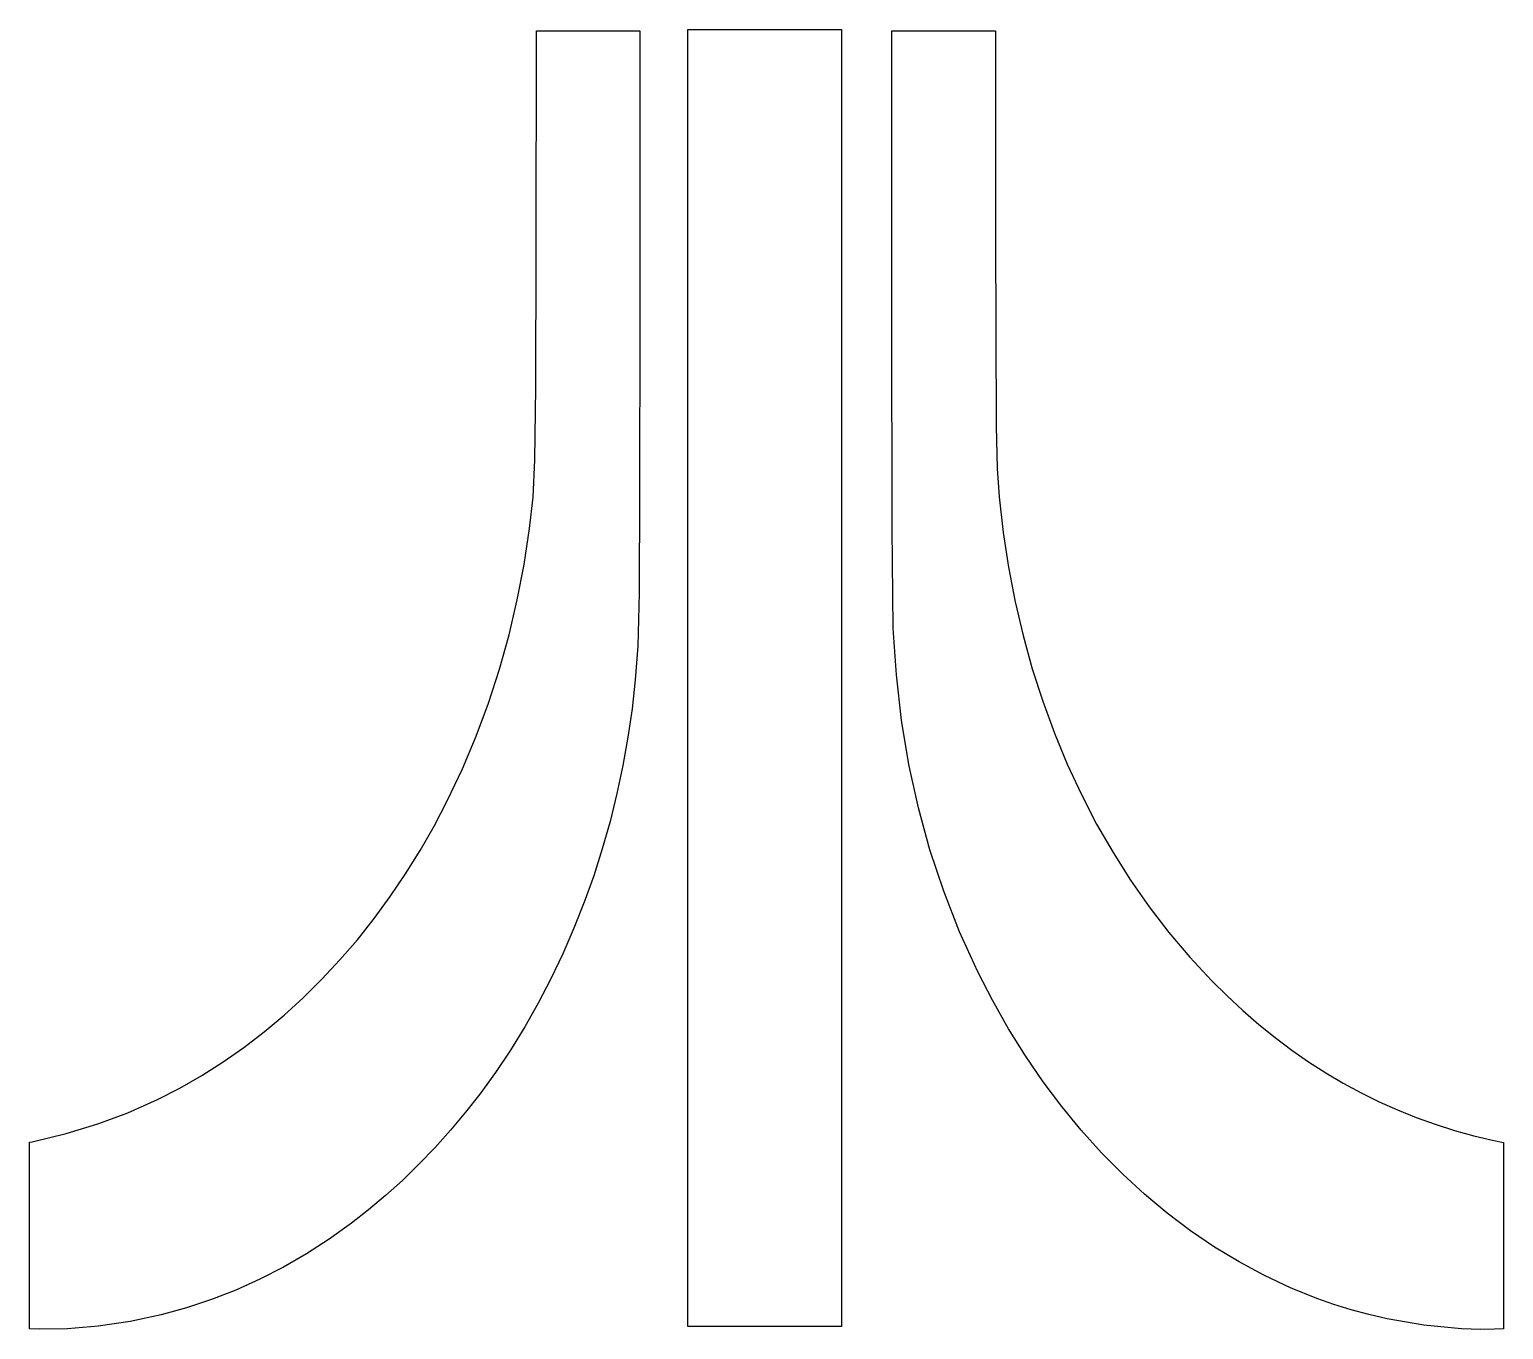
# Model space of a CAD drawing. Extents: x 0 to 330, y 0 to 291.
import ezdxf

# ---------------------------------------------------------------- set-up
doc = ezdxf.new("R2010")
doc.units = 0

msp = doc.modelspace()

# ---------------------------------------------------------------- linework, layer by layer
at = {"layer": 'Image'}
for p, q in [((113.374379, 241.229412), (113.477, 290.689)), ((113.477, 290.689), (125.036, 290.689)), ((125.036, 290.689), (136.595, 290.689)), ((136.595, 290.689), (136.594436, 225.7074)), ((147.32, 145.909), (147.32, 290.971)), ((147.32, 290.971), (164.535, 290.971)), ((164.535, 290.971), (181.751, 290.971)), ((181.751, 290.971), (181.751, 145.909)), ((193.043, 226.977), (193.04, 290.689)), ((193.04, 290.689), (204.611, 290.689)), ((204.611, 290.689), (216.182, 290.689)), ((216.182, 290.689), (216.183411, 244.7574)), ((216.183411, 244.7574), (216.326907, 202.20765)), ((113.296697, 210.87324), (113.374379, 241.229412)), ((136.594436, 225.7074), (136.56839, 187.228503)), ((193.122125, 179.424875), (193.043, 226.977)), ((113.125165, 194.699028), (113.296697, 210.87324)), ((216.326907, 202.20765), (216.584545, 192.777928)), ((112.706195, 186.320709), (113.125165, 194.699028)), ((216.584545, 192.777928), (217.036808, 186.408)), ((111.886199, 179.352212), (112.706195, 186.320709)), ((136.56839, 187.228503), (136.441856, 164.973025)), ((217.036808, 186.408), (217.934606, 178.482391)), ((110.691536, 171.299079), (111.886199, 179.352212)), ((193.322, 157.057), (193.122125, 179.424875)), ((217.934606, 178.482391), (219.129114, 170.665748)), ((109.179858, 163.365353), (110.691536, 171.299079)), ((219.129114, 170.665748), (220.615987, 162.967963)), ((136.441856, 164.973025), (136.140969, 153.029334)), ((107.351821, 155.553206), (109.179858, 163.365353)), ((220.615987, 162.967963), (222.390877, 155.398928)), ((105.208081, 147.864812), (107.351821, 155.553206)), ((194.02465, 146.622979), (193.322, 157.057)), ((222.390877, 155.398928), (224.449438, 147.968537)), ((136.140969, 153.029334), (135.591866, 145.4858)), ((102.749294, 140.302343), (105.208081, 147.864812)), ((135.591866, 145.4858), (134.869971, 139.042695)), ((147.32, 0.846784), (147.32, 145.909)), ((181.751, 145.909), (181.751, 0.846784)), ((195.192453, 136.46558), (194.02465, 146.622979)), ((224.449438, 147.968537), (226.787324, 140.686682)), ((99.976114, 132.867971), (102.749294, 140.302343)), ((134.869971, 139.042695), (133.939915, 132.647845)), ((226.787324, 140.686682), (229.400188, 133.563255)), ((196.830436, 126.564425), (195.192453, 136.46558)), ((96.889197, 125.56387), (99.976114, 132.867971)), ((133.939915, 132.647845), (132.804802, 126.309524)), ((229.400188, 133.563255), (232.283683, 126.60815)), ((93.489199, 118.392212), (96.889197, 125.56387)), ((132.804802, 126.309524), (131.46774, 120.036005)), ((198.943625, 116.899137), (196.830436, 126.564425)), ((232.283683, 126.60815), (235.433464, 119.831259)), ((131.46774, 120.036005), (129.931834, 113.835561)), ((235.433464, 119.831259), (238.845183, 113.242475)), ((90.556369, 112.790696), (93.489199, 118.392212)), ((201.537049, 107.449339), (198.943625, 116.899137)), ((87.450099, 107.354621), (90.556369, 112.790696)), ((129.931834, 113.835561), (128.200192, 107.716465)), ((238.845183, 113.242475), (242.514495, 106.85169)), ((84.175595, 102.089349), (87.450099, 107.354621)), ((128.200192, 107.716465), (126.275919, 101.686991)), ((204.615734, 98.194652), (201.537049, 107.449339)), ((242.514495, 106.85169), (246.437052, 100.668797)), ((80.738061, 97.000242), (84.175595, 102.089349)), ((126.275919, 101.686991), (124.162123, 95.755413)), ((246.437052, 100.668797), (250.608508, 94.703689)), ((77.142705, 92.092659), (80.738061, 97.000242)), ((124.162123, 95.755413), (121.861909, 89.930002)), ((208.184709, 89.114698), (204.615734, 98.194652)), ((250.608508, 94.703689), (255.024517, 88.966258)), ((73.39473, 87.371963), (77.142705, 92.092659)), ((121.861909, 89.930002), (119.378385, 84.219033)), ((212.249, 80.1891), (208.184709, 89.114698)), ((69.499343, 82.843514), (73.39473, 87.371963)), ((255.024517, 88.966258), (259.680733, 83.466398)), ((65.461749, 78.512675), (69.499343, 82.843514)), ((119.378385, 84.219033), (116.714655, 78.63078)), ((259.680733, 83.466398), (264.572808, 78.214)), ((215.582138, 73.687878), (212.249, 80.1891)), ((61.287153, 74.384805), (65.461749, 78.512675)), ((116.714655, 78.63078), (113.873828, 73.173514)), ((264.572808, 78.214), (268.030385, 74.788626)), ((56.980761, 70.465266), (61.287153, 74.384805)), ((113.873828, 73.173514), (110.859009, 67.85551)), ((219.135248, 67.413907), (215.582138, 73.687878)), ((268.030385, 74.788626), (271.553253, 71.522076)), ((52.547779, 66.759419), (56.980761, 70.465266)), ((271.553253, 71.522076), (275.141417, 68.41435)), ((47.993412, 63.272626), (52.547779, 66.759419)), ((110.859009, 67.85551), (107.673304, 62.685041)), ((222.901495, 61.373766), (219.135248, 67.413907)), ((275.141417, 68.41435), (278.794877, 65.465445)), ((43.322864, 60.010248), (47.993412, 63.272626)), ((107.673304, 62.685041), (104.319821, 57.67038)), ((278.794877, 65.465445), (282.513636, 62.675361)), ((38.541343, 56.977645), (43.322864, 60.010248)), ((226.874047, 55.574029), (222.901495, 61.373766)), ((282.513636, 62.675361), (286.297697, 60.044095)), ((286.297697, 60.044095), (290.147062, 57.571646)), ((33.654053, 54.180179), (38.541343, 56.977645)), ((104.319821, 57.67038), (100.801666, 52.8198)), ((290.147062, 57.571646), (294.061733, 55.258013)), ((28.666199, 51.623212), (33.654053, 54.180179)), ((100.801666, 52.8198), (97.62015, 48.759995)), ((231.046069, 50.021273), (226.874047, 55.574029)), ((294.061733, 55.258013), (298.041713, 53.103193)), ((298.041713, 53.103193), (302.087003, 51.107185)), ((22.031655, 48.656809), (28.666199, 51.623212)), ((235.410729, 44.722074), (231.046069, 50.021273)), ((302.087003, 51.107185), (306.197607, 49.269987)), ((15.288549, 46.140811), (22.031655, 48.656809)), ((97.62015, 48.759995), (94.26788, 44.773492)), ((306.197607, 49.269987), (310.373527, 47.591598)), ((310.373527, 47.591598), (314.614764, 46.072017)), ((0.634999, 42.176372), (8.226468, 44.004303)), ((8.226468, 44.004303), (15.288549, 46.140811)), ((94.26788, 44.773492), (90.772336, 40.887946)), ((239.961192, 39.683009), (235.410729, 44.722074)), ((314.614764, 46.072017), (318.921322, 44.711241)), ((318.921322, 44.711241), (323.293203, 43.509269)), ((323.293203, 43.509269), (327.730408, 42.4661)), ((0, 42.0404), (0.634999, 42.176372)), ((0, 21.1728), (0, 42.0404)), ((90.772336, 40.887946), (87.161001, 37.131013)), ((244.690625, 34.910654), (239.961192, 39.683009)), ((327.730408, 42.4661), (329.917628, 41.994513)), ((329.917628, 41.994513), (329.918, 21.1384)), ((87.161001, 37.131013), (83.461354, 33.530346)), ((83.461354, 33.530346), (79.700879, 30.113602)), ((249.592195, 30.411585), (244.690625, 34.910654)), ((79.700879, 30.113602), (75.907055, 26.908435)), ((254.659068, 26.192379), (249.592195, 30.411585)), ((75.907055, 26.908435), (72.107366, 23.9425)), ((72.107366, 23.9425), (67.106121, 20.379099)), ((259.884411, 22.259612), (254.659068, 26.192379)), ((0, 0.305172), (0, 21.1728)), ((67.106121, 20.379099), (62.014139, 17.102005)), ((265.261391, 18.61986), (259.884411, 22.259612)), ((329.918, 21.1384), (329.918, 0.28234)), ((62.014139, 17.102005), (56.830261, 14.110661)), ((270.783173, 15.279699), (265.261391, 18.61986)), ((56.830261, 14.110661), (51.553328, 11.40451)), ((276.442924, 12.245706), (270.783173, 15.279699)), ((51.553328, 11.40451), (46.182181, 8.982995)), ((282.233811, 9.524458), (276.442924, 12.245706)), ((40.715661, 6.84556), (35.152609, 4.991647)), ((46.182181, 8.982995), (40.715661, 6.84556)), ((288.149, 7.12253), (282.233811, 9.524458)), ((291.954003, 5.780163), (288.149, 7.12253)), ((29.491866, 3.4207), (22.570891, 1.94547)), ((35.152609, 4.991647), (29.491866, 3.4207)), ((295.843021, 4.573874), (291.954003, 5.780163)), ((299.80857, 3.50524), (295.843021, 4.573874)), ((303.843166, 2.575836), (299.80857, 3.50524)), ((2.32833, 0.2163), (0, 0.305172)), ((8.493407, 0.284913), (2.327966, 0.21649)), ((2.327966, 0.21649), (2.32833, 0.2163)), ((15.406227, 0.880724), (8.493407, 0.284913)), ((22.570891, 1.94547), (15.406227, 0.880724)), ((164.535, 0.846784), (147.32, 0.846784)), ((181.751, 0.846784), (164.535, 0.846784)), ((312.089561, 1.141026), (303.843166, 2.575836)), ((320.52233, 0.282058), (312.089561, 1.141026)), ((320.52311, 0.282058), (320.52233, 0.282058)), ((324.838, 0.168238), (320.52311, 0.282058)), ((327.87189, 0.279236), (324.838, 0.168238)), ((329.918, 0.28234), (327.87189, 0.279236))]:
    msp.add_line(p, q, dxfattribs=at)

doc.saveas('drawing.dxf')
